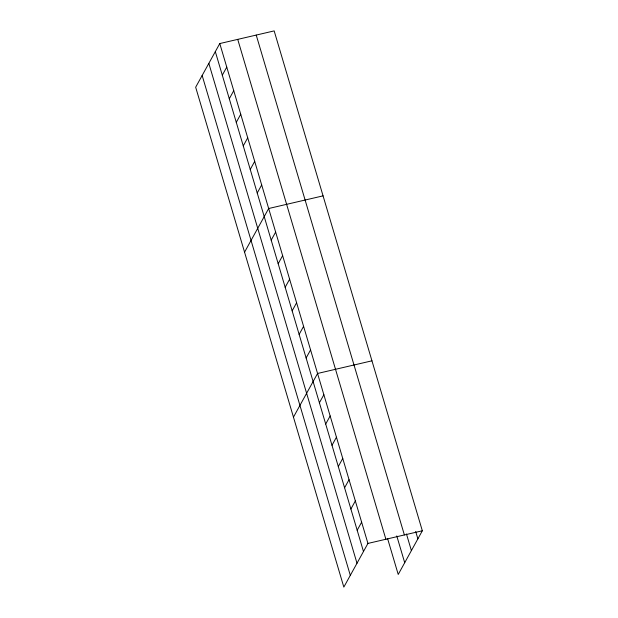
<?xml version="1.0" encoding="UTF-8"?>
<svg xmlns="http://www.w3.org/2000/svg" width="618" height="618" viewBox="0 0 618 618"><rect width="100%" height="100%" fill="white"/><g stroke="black" fill="none" stroke-linecap="round" stroke-linejoin="round"><path stroke-width="0.93" d="M219.776 43.554L195.667 87.223L343.832 587.1L367.934 543.431L219.776 43.554L274.168 30.9L422.333 530.777L398.224 574.446L387.548 538.425M222.302 75.195L226.76 67.115M229.286 98.756L233.743 90.684M236.277 122.325L240.734 114.253M243.26 145.894L247.718 137.814M250.244 169.456L254.701 161.383M257.227 193.025L261.684 184.944M244.558 252.183L268.668 208.513L323.067 195.86M271.194 240.155L275.651 232.074M278.177 263.716L282.642 255.643M285.168 287.285L289.626 279.205M292.152 310.846L296.609 302.774M299.135 334.415L303.592 326.343M306.119 357.984L310.576 349.904M293.457 417.142L317.559 373.473L371.959 360.819M319.398 402.789L323.863 394.717M325.701 424.033L330.159 415.96M331.997 445.277L336.455 437.204M338.293 466.528L342.751 458.448M344.589 487.772L349.046 479.692M350.885 509.016L355.342 500.935M357.181 530.259L361.638 522.187M367.934 543.431L422.333 530.777M415.682 531.465L417.876 538.85M406.459 533.967L411.387 550.599M256.223 35.079L404.381 534.949M396.771 535.914L404.705 562.697M237.729 39.374L385.887 539.251M215.319 51.626L363.477 551.503M208.838 63.376L356.995 563.253M202.156 75.481L350.313 575.35"/></g></svg>
